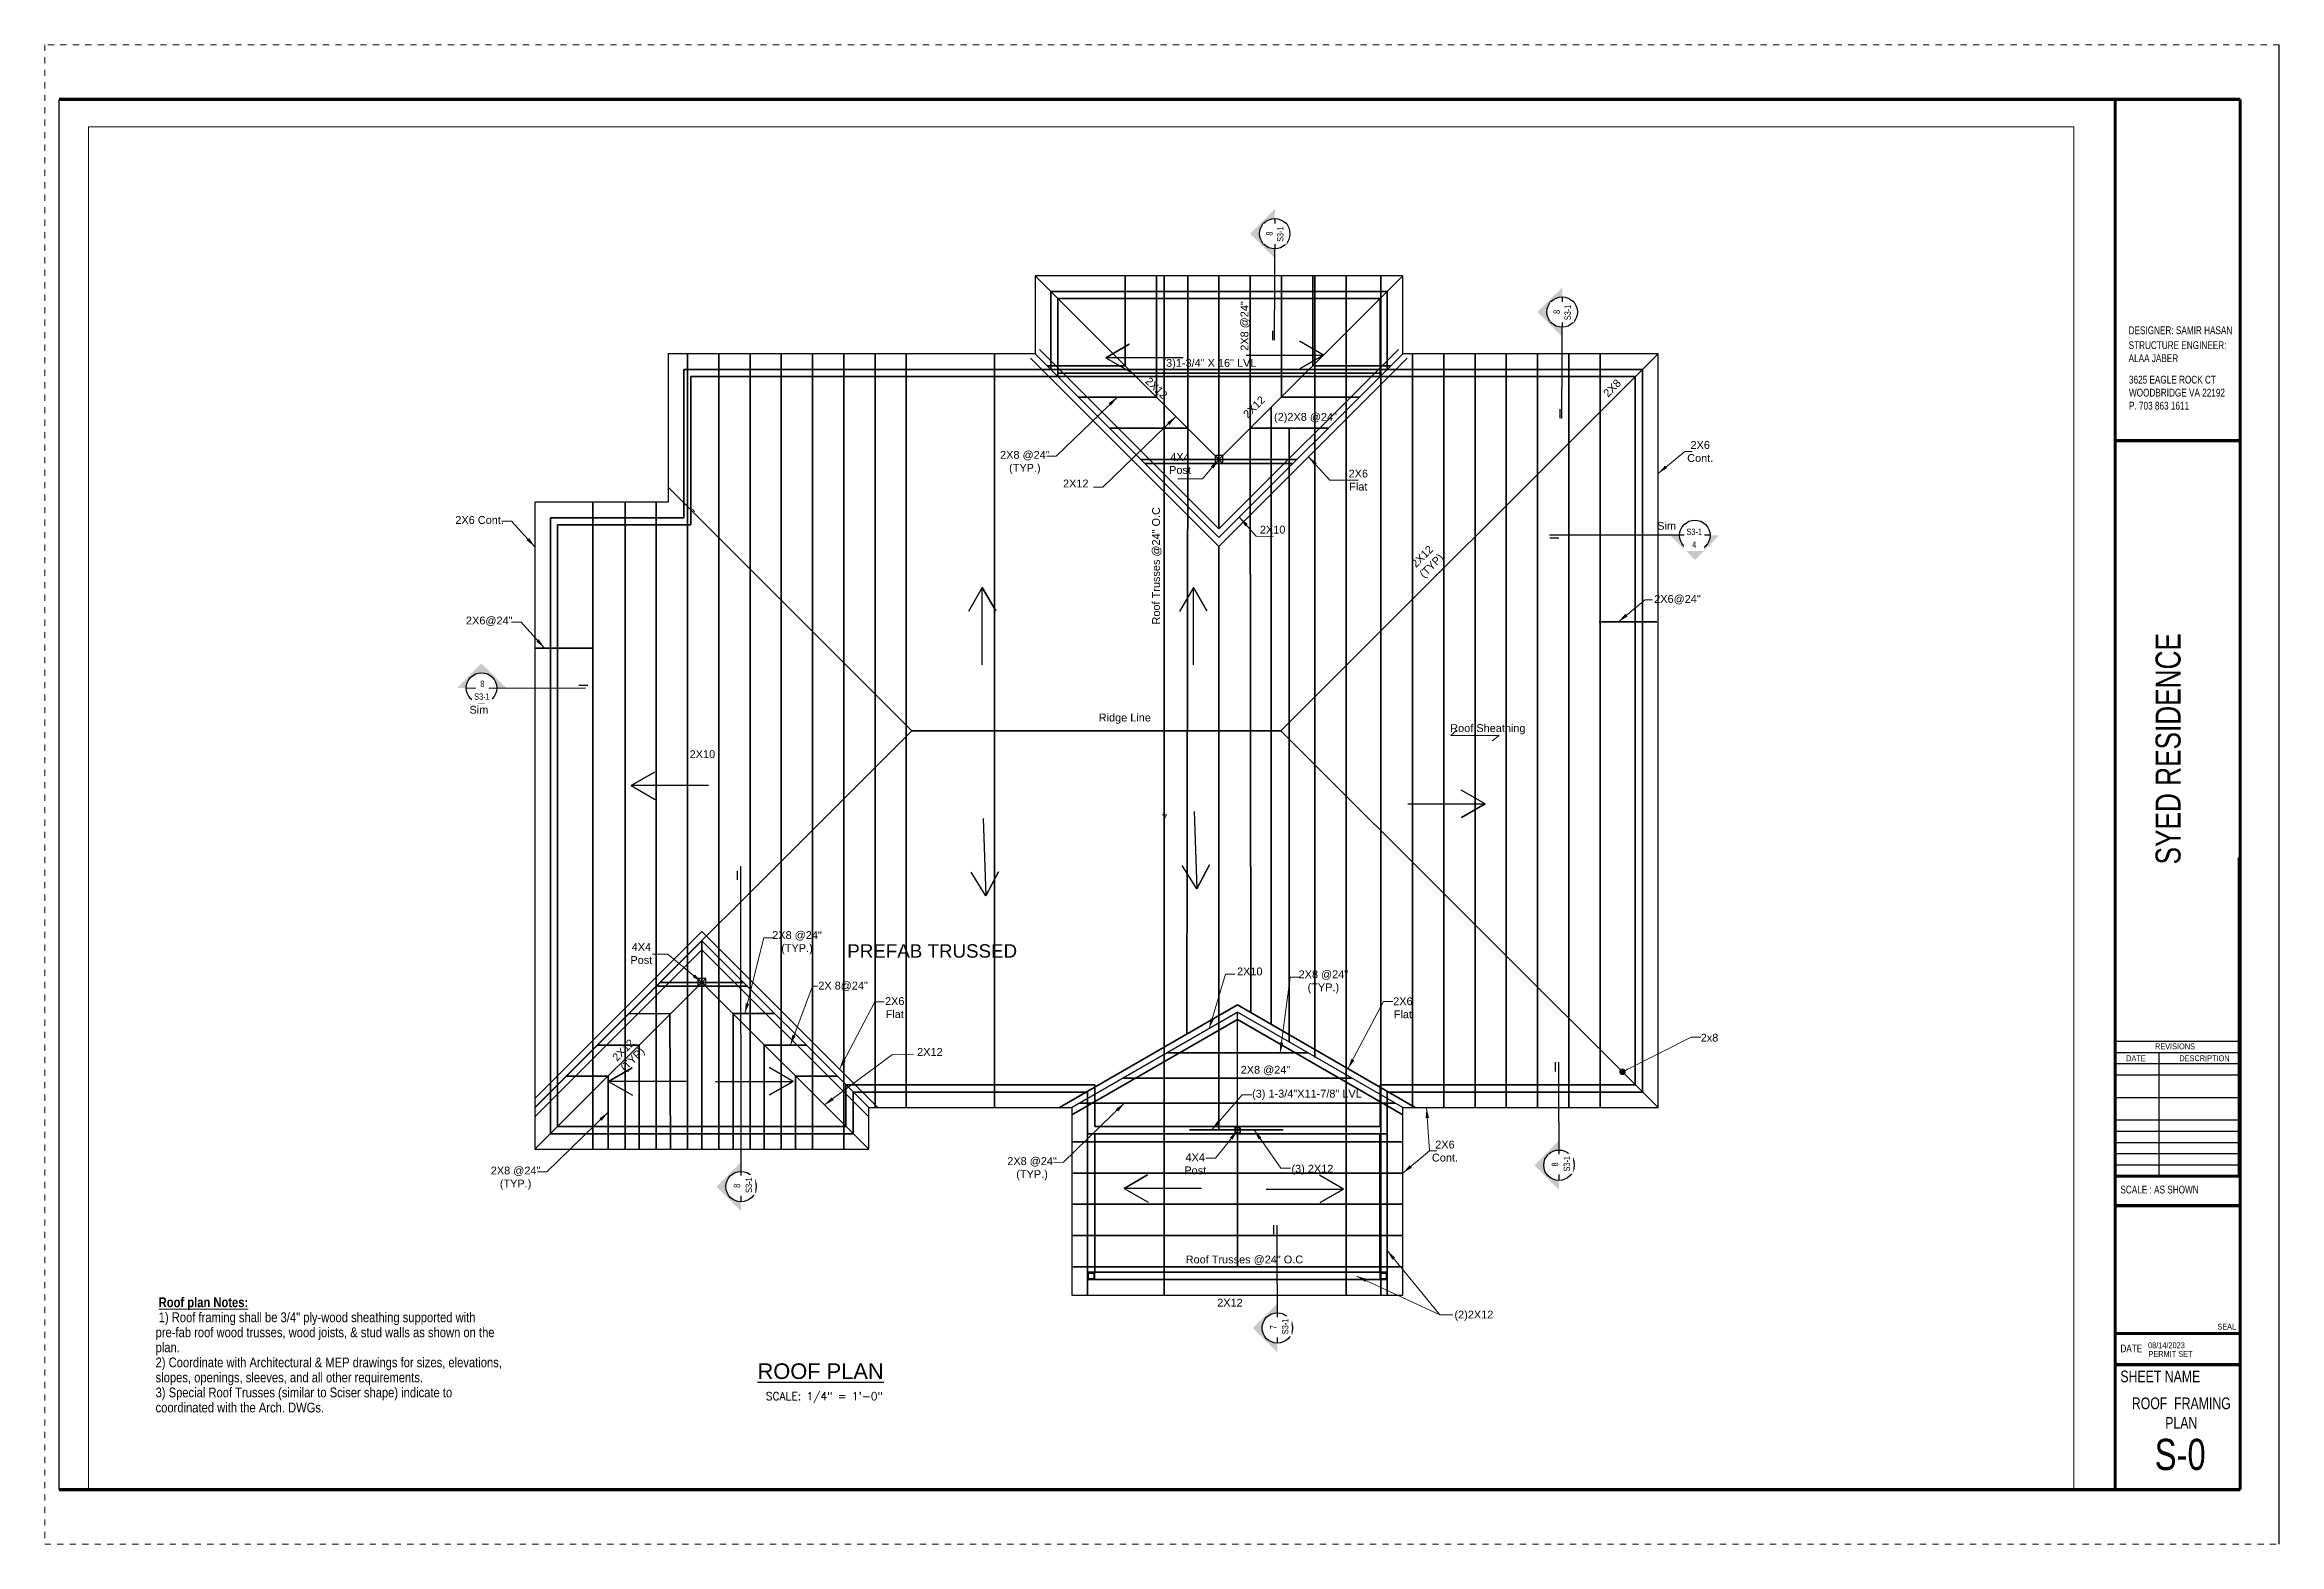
# Paper-space layout 'S0' of a CAD drawing. Extents: x 0.6 to 36.3, y 0.4 to 24.4.
# The model-space entities are those that its viewports show. They can reach past a viewport. Long polylines and large blocks are cut down to what shows.
import ezdxf

# ---------------------------------------------------------------- set-up
doc = ezdxf.new("R2010")
doc.units = 0
doc.header["$LTSCALE"] = 8
doc.header["$MEASUREMENT"] = 0
for name, pattern in [('$3$HIDDEN', [0.375, 0.25, -0.125]), ('10183Civbase$0$DASHED', [0.75, 0.5, -0.25]), ('11136-Civbase$0${ Gas Line }', [3.355, 1, -0.08, 0.08, -0.625, 0.08, -0.625, 0.08, -0.625, -0.08, 0.08]), ('ACAD_ISO02W100', [15, 12, -3]), ('Hidden (½x)', [0.1875, 0.125, -0.0625]), ('HIDDEN2', [0.1875, 0.125, -0.0625])]:
    doc.linetypes.add(name, pattern=pattern)
doc.layers.get('0').update_dxf_attribs({"lineweight": 9})
for name, color, linetype in [('$1$DETAIL', 1, 'Continuous'), ('1-N-FRAMING-TXT', 4, 'Continuous'), ('A-LINE', 6, 'Continuous'), ('A-WALLS.', 7, 'Continuous'), ('ANNSXTEXT', 2, 'Continuous'), ('Border', 53, 'Continuous'), ('PDF3_Text', 7, 'Continuous'), ('S-MARK', 3, 'Continuous'), ('WALLELEV1-2', 7, 'Continuous')]:
    doc.layers.add(name, color=color, linetype=linetype)
for name, color, linetype, lineweight in [('A-WALL', 7, 'Continuous', 40), ('A-Wall-New', 1, 'Continuous', 50), ('AA-text', 1, 'Continuous', 25), ('Details', 2, 'Continuous', 15), ('DIM', 8, 'Continuous', 5), ('G-ANNO-TEXT', 251, 'Continuous', 9), ('hatch', 8, 'Continuous', 13), ('TEXT', 6, 'Continuous', 25)]:
    doc.layers.add(name, color=color, linetype=linetype, lineweight=lineweight)
doc.layers.add('No Plot', color=33, linetype='HIDDEN2', lineweight=18, plot=False)
doc.styles.add('DIM60', font='romans.shx', dxfattribs={"height": 6})
doc.styles.add('PDF Arial', font='arial.ttf')
doc.styles.get("Standard").update_dxf_attribs({"font": 'stylu.ttf'})
doc.styles.add('Technic', font='technic_.ttf', dxfattribs={"height": 9.27907})
doc.styles.add('Technic_2', font='technic_.ttf', dxfattribs={"height": 6.959302})
doc.styles.add('Text - MM', font='arial.ttf', dxfattribs={"width": 0.75, "height": 0.09375})
doc.styles.add('TITLE', font='arial.ttf', dxfattribs={"height": 12})
doc.styles.add('TX_1-4in', font='arial.ttf', dxfattribs={"height": 4})
doc.dimstyles.new('Forum 24', dxfattribs={"dimscale": 24, "dimtxt": 0.1875, "dimasz": 0.09375, "dimexe": 0.0625, "dimexo": 0.0625, "dimgap": 0.125, "dimtad": 1, "dimdec": 4, "dimrnd": 1, "dimzin": 7, "dimdsep": 46, "dimlunit": 4, "dimtxsty": 'Standard', "dimblk": 'OBLIQUE', "dimblk1": 'DIMTICK', "dimblk2": 'OBLIQUE', "dimcen": -0.0625, "dimdle": 0.125, "dimclrd": 256, "dimclre": 256, "dimclrt": 256, "dimadec": 0, "dimazin": 0, "dimtfac": 1, "dimtdec": 4, "dimtmove": 1, "dimatfit": 3, "dimfxl": 0.0625, "dimtvp": 1.2, "dimfrac": 2, "dimtolj": 1, "dimtzin": 7, "dimlwd": 13, "dimarcsym": 0})

# ---------------------------------------------------------------- blocks, each defined once
blk = doc.blocks.new('_Oblique')
at = {"color": 0, "linetype": 'ByBlock', "lineweight": -2}
blk.add_line((-0.5, -0.5), (0.5, 0.5), dxfattribs=at)
blk = doc.blocks.new('DIMTICK')
for p, q in [((-1, 0), (1, 0)), ((0, 1), (0, -1))]:
    blk.add_line(p, q)
at = {"const_width": 0.141}
blk.add_lwpolyline([(0.71, 0.71), (-0.71, -0.71)], dxfattribs=at)

msp = doc.modelspace()

# ---------------------------------------------------------------- hatches: boundary and pattern name
at = {"layer": 'S-MARK'}
for points in [[(10522.55067, -7294.82738), (10541.33445, -7313.76732), (10541.36422, -7306.57682, -1), (10541.46085, -7283.2341), (10541.49061, -7276.0436)], [(10743.2502, -7354.98828), (10762.03398, -7373.92823), (10762.06375, -7366.73773, -1), (10762.16037, -7343.395), (10762.19014, -7336.2045)], [(10864.09445, -7545.45514), (10845.15451, -7526.67136), (10852.34501, -7526.6416, 1), (10875.68773, -7526.54497), (10882.87824, -7526.5152)], [(9932.1138, -7624.98784), (9951.14765, -7643.67646), (9943.95739, -7643.74226, 1), (9920.61545, -7643.95588), (9913.42518, -7644.02168)], [(10740.83329, -8010.54392), (10759.61707, -7991.60398), (10759.64683, -7998.79448, 1), (10759.74346, -8022.1372), (10759.77323, -8029.3277)], [(10112.68583, -8026.98787), (10131.46961, -8008.04792), (10131.49938, -8015.23843, 1), (10131.59601, -8038.58115), (10131.62577, -8045.77165)], [(10524.54993, -8135.58866), (10543.33372, -8116.64871), (10543.36348, -8123.83922, 1), (10543.46011, -8147.18194), (10543.48988, -8154.37244)]]:
    msp.add_hatch(color=256, dxfattribs=at).paths.add_polyline_path(points)

# ---------------------------------------------------------------- linework, layer by layer
at = {"layer": '$1$DETAIL'}
for points in [[(10403.20948, -8092.72045), (10397.66875, -8092.72045), (10397.66875, -8098.26118), (10403.20948, -8098.26118)], [(10398.3686, -8093.45567), (10402.61055, -8093.45567), (10402.61055, -8097.699), (10398.3686, -8097.699)], [(10627.74809, -8092.72045), (10622.20736, -8092.72045), (10622.20736, -8098.26118), (10627.74809, -8098.26118)], [(10622.80637, -8093.45567), (10627.04833, -8093.45567), (10627.04833, -8097.699), (10622.80637, -8097.699)]]:
    msp.add_lwpolyline(points, close=True, dxfattribs=at)
at = {"layer": '1-N-FRAMING-TXT', "color": 7}
for points in [[(10519.45714, -7388.11273), (10578.87482, -7388.11273), (10560.88582, -7398.49869), (10578.87482, -7388.11273), (10560.47519, -7377.4897)], [(10471.05347, -7390.19811), (10411.63579, -7390.19811), (10429.62479, -7379.81215), (10411.63579, -7390.19811), (10430.03542, -7400.82114)], [(10316.8021, -7626.0706), (10316.8021, -7566.65292), (10327.18805, -7584.64193), (10316.8021, -7566.65292), (10306.17906, -7585.05255)], [(10478.92174, -7626.0706), (10478.92174, -7566.65292), (10489.3077, -7584.64193), (10478.92174, -7566.65292), (10468.29871, -7585.05255)], [(10106.66882, -7718.90387), (10047.25114, -7718.90387), (10065.24015, -7708.51791), (10047.25114, -7718.90387), (10065.65077, -7729.5269)], [(10479.52411, -7738.7774), (10481.47181, -7798.16315), (10491.26251, -7779.84336), (10481.47181, -7798.16315), (10470.25135, -7780.12162)], [(10643.49568, -7732.92227), (10702.91336, -7732.92227), (10684.92436, -7743.30823), (10702.91336, -7732.92227), (10684.51373, -7722.29924)], [(10317.49159, -7744.09165), (10319.43929, -7803.4774), (10329.22999, -7785.15761), (10319.43929, -7803.4774), (10308.21883, -7785.43588)], [(10089.32775, -7946.09799), (10029.91006, -7946.09799), (10047.89907, -7935.71203), (10029.91006, -7946.09799), (10048.3097, -7956.72102)], [(10112.07965, -7946.13164), (10171.49733, -7946.13164), (10153.50833, -7956.51759), (10171.49733, -7946.13164), (10153.0977, -7935.5086)], [(10485.19574, -8028.30689), (10425.77806, -8028.30689), (10443.76707, -8017.92093), (10425.77806, -8028.30689), (10444.17769, -8038.92992)], [(10534.78082, -8028.82283), (10594.1985, -8028.82283), (10576.20949, -8039.20879), (10594.1985, -8028.82283), (10575.79886, -8018.1998)]]:
    msp.add_lwpolyline(points, dxfattribs=at)
at = {"layer": 'A-LINE', "color": 6, "linetype": 'Continuous', "lineweight": 30}
for p, q in [((10546.20909, -7676.72152), (10262.75187, -7676.72152)), ((10101.45266, -7838.04509), (9973.22975, -7966.268)), ((10385.6683, -7966.26118), (10512.70842, -7892.91453)), ((10639.74855, -7966.26118), (10512.70842, -7892.91453))]:
    msp.add_line(p, q, dxfattribs=at)
for points in [[(10835.74875, -7563.65809), (10835.74875, -7387.18185), (10639.74875, -7387.18185), (10639.74875, -7327.18185), (10357.3497, -7327.18185), (10357.3497, -7387.18185), (10357.3497, -7387.18185)], [(10357.3497, -7327.18185), (10498.54923, -7468.38138)], [(10639.74875, -7327.18185), (10498.54923, -7468.38138)], [(10357.3497, -7387.18185), (10075.58957, -7387.18185), (10075.58957, -7501.09174), (9973.23401, -7501.11354), (9973.23401, -7761.22284)], [(10639.74855, -7966.26118), (10639.74855, -7966.26118), (10835.74875, -7966.26118), (10835.74875, -7563.65809)], [(9973.23401, -7761.22284), (9973.23657, -7998.2597), (10229.66875, -7998.26126), (10229.66875, -7966.26118), (10385.66875, -7966.26118), (10385.66875, -7998.26118)], [(10229.66875, -7966.26118), (10101.45266, -7838.04509)], [(10512.70842, -7892.91453), (10385.66875, -7966.26118)], [(10512.70842, -7983.40549), (10512.70842, -7892.91453)], [(10639.74855, -7966.26118), (10512.70842, -7892.91453)], [(10385.66875, -7986.26118), (10385.66875, -8110.26118), (10639.74809, -8110.26118), (10639.74855, -7966.26118)]]:
    msp.add_lwpolyline(points, dxfattribs=at)
at = {"layer": 'A-LINE', "color": 6, "linetype": 'Continuous', "lineweight": 50}
for points in [[(10101.45266, -7870.04361), (9973.23657, -7998.2597)], [(10229.66875, -7998.26126), (10101.45266, -7870.04516)]]:
    msp.add_lwpolyline(points, dxfattribs=at)
at = {"layer": 'A-Wall-New', "linetype": '$3$HIDDEN', "lineweight": 70}
for p, q in [((10369.3497, -7399.18185), (10627.74875, -7399.18185)), ((10622.24875, -7401.94978), (10374.8497, -7401.94978)), ((10622.24875, -7404.68185), (10374.8497, -7404.68185)), ((10397.66875, -8098.26118), (10397.66875, -8110.26118)), ((10627.74809, -8098.26118), (10627.74809, -8110.26118))]:
    msp.add_line(p, q, dxfattribs=at)
for points in [[(10823.74875, -7563.65809), (10823.74875, -7399.18185), (10627.74875, -7399.18185), (10627.74875, -7339.18185), (10369.3497, -7339.18185), (10369.3497, -7399.18185), (10147.9574, -7399.18185)], [(10818.24875, -7563.73031), (10818.24875, -7404.68185), (10622.24875, -7404.68185), (10622.24875, -7344.68185), (10374.8497, -7344.68185), (10374.8497, -7404.68185), (10176.10073, -7404.68185)], [(10147.9574, -7399.18185), (10087.58957, -7399.18185), (10087.58957, -7513.08918), (9985.23401, -7513.11099), (9985.23401, -7761.22284)], [(10176.10073, -7404.68185), (10093.08957, -7404.68185), (10093.08957, -7518.58792), (9990.73401, -7518.60972), (9990.73401, -7765.45595)], [(9985.13323, -7513.11101), (9985.23401, -7986.25978), (10217.66875, -7986.26118), (10217.66875, -7954.26118), (10397.66875, -7954.26118), (10397.66875, -7986.26118), (10627.74809, -7986.26118), (10627.74882, -7954.26118), (10823.74875, -7954.26118), (10823.74875, -7563.65809)], [(9990.73401, -7765.45595), (9990.73401, -7980.75978), (10212.16875, -7980.76118), (10212.16875, -7948.76118), (10403.16875, -7948.76118), (10403.16875, -7980.76118), (10622.24821, -7980.76118), (10622.24895, -7948.76118), (10818.24875, -7948.76118), (10818.24875, -7563.73031)], [(10397.66875, -7986.26118), (10397.66875, -8098.26118), (10627.74809, -8098.26118), (10627.74809, -7986.26118)], [(10403.20948, -7986.26118), (10403.20948, -8092.72045), (10622.20736, -8092.72045), (10622.20736, -7986.26118)]]:
    msp.add_lwpolyline(points, dxfattribs=at)
at = {"layer": 'A-Wall-New'}
msp.add_lwpolyline([(9985.23401, -7761.22284), (9985.23401, -7761.48108)], dxfattribs=at)
at = {"layer": 'ANNSXTEXT', "lineweight": 40}
for p, q in [((10426.54923, -7396.38138), (10366.54923, -7396.38138)), ((10570.54923, -7396.38138), (10630.54923, -7396.38138)), ((10450.54923, -7420.38138), (10390.54923, -7420.38138)), ((10546.54923, -7420.38138), (10606.54923, -7420.38138)), ((10474.54923, -7444.38138), (10414.54923, -7444.38138)), ((10522.54923, -7444.38138), (10582.54923, -7444.38138)), ((10438.54923, -7468.38138), (10558.54923, -7468.38138)), ((10441.62679, -7471.45894), (10555.47167, -7471.45894)), ((10790.49517, -7593.05119), (10834.8292, -7593.05119)), ((9973.23401, -7613.24098), (10017.56804, -7613.24098)), ((10458.60346, -7924.15216), (10566.81358, -7924.15216)), ((10425.02278, -7943.54004), (10600.39438, -7943.54004)), ((10391.4421, -7962.92793), (10633.97518, -7962.92793)), ((10475.92221, -7983.40549), (10547.92221, -7983.40549))]:
    msp.add_line(p, q, dxfattribs=at)
for points in [[(10426.54923, -7327.18185), (10426.54923, -7396.38138)], [(10450.54923, -7327.18185), (10450.54923, -7420.38138)], [(10474.54923, -7327.18185), (10474.54923, -7444.38138)], [(10498.54923, -7327.18185), (10498.54923, -7521.61324)], [(10522.54923, -7327.18185), (10522.54923, -7444.38138)], [(10546.54923, -7327.18185), (10546.54923, -7420.38138)], [(10570.54923, -7327.18185), (10570.54923, -7396.38138)]]:
    msp.add_lwpolyline(points, dxfattribs=at)
msp.add_lwpolyline([(10514.94024, -7981.74844), (10510.94024, -7981.74844), (10510.94024, -7985.74844), (10514.94024, -7985.74844)], close=True, dxfattribs=at)
at = {"layer": 'Details', "linetype": 'Hidden (½x)', "ltscale": 2}
msp.add_lwpolyline([(10627.74809, -8098.26118), (10397.66875, -8098.26118), (10627.74809, -8098.26118)], dxfattribs=at)
at = {"layer": 'DIM', "color": 4, "linetype": '11136-Civbase$0${ Gas Line }', "lineweight": 40, "ltscale": 3}
for p, q in [((10538.59607, -7428.33453), (10538.60832, -7902.34169)), ((10474.54923, -7444.38138), (10473.86512, -7909.81464)), ((10522.54923, -7444.38138), (10523.06779, -7893.36936)), ((10552.54923, -7444.38138), (10552.59862, -7915.94515)), ((10017.85258, -7998.25997), (10017.73401, -7501.10406)), ((10498.54923, -7535.14951), (10498.54923, -7983.40549)), ((10385.66875, -7992.48455), (10639.74816, -7992.48455)), ((10385.66875, -8016.48455), (10639.74816, -8016.48455)), ((10385.66875, -8040.48455), (10639.74816, -8040.48455)), ((10385.66875, -8064.48455), (10639.74816, -8064.48455)), ((10385.66875, -8088.48455), (10639.74816, -8088.48455))]:
    msp.add_line(p, q, dxfattribs=at)
at = {"layer": 'DIM'}
for p, q in [((10495.55044, -7465.38258), (10501.55044, -7471.38258)), ((10501.55044, -7465.38258), (10495.55044, -7471.38258)), ((10098.45231, -7867.04637), (10104.45231, -7873.04637)), ((10104.45231, -7867.04637), (10098.45231, -7873.04637))]:
    msp.add_line(p, q, dxfattribs=at)
at = {"layer": 'DIM', "color": 2, "linetype": 'ACAD_ISO02W100', "lineweight": 53, "ltscale": 0.3}
for p, q in [((10075.58957, -7489.55922), (10262.75187, -7676.72152)), ((10512.70842, -7983.40549), (10512.70842, -8088.48455))]:
    msp.add_line(p, q, dxfattribs=at)
at = {"layer": 'DIM', "color": 1}
for p, q in [((10676.68447, -7680.45859), (10681.22382, -7676.36856)), ((10676.68447, -7680.45859), (10713.71551, -7680.45859)), ((10713.71551, -7680.45859), (10708.27378, -7684.44608))]:
    msp.add_line(p, q, dxfattribs=at)
at = {"layer": 'DIM', "color": 2, "lineweight": 53}
for p, q in [((10066.45203, -7873.04572), (10136.45329, -7873.04572)), ((10069.45259, -7870.04516), (10133.45273, -7870.04516)), ((10077.45266, -7894.04361), (10045.31579, -7894.18196)), ((10125.45266, -7894.04516), (10157.45273, -7894.04516)), ((10053.45266, -7918.15279), (10021.34496, -7918.15279)), ((10149.45266, -7918.15279), (10181.35154, -7918.15279)), ((10029.45266, -7942.04361), (9997.45414, -7942.04361)), ((10173.45266, -7942.04516), (10205.45273, -7942.04516))]:
    msp.add_line(p, q, dxfattribs=at)
at = {"layer": 'DIM', "color": 4, "linetype": '11136-Civbase$0${ Gas Line }', "lineweight": 40, "ltscale": 3}
for points in [[(10456.38575, -8110.26118), (10456.38575, -7327.18185)], [(10572.15056, -7927.67061), (10572.15056, -7327.18185)], [(10596.15056, -8110.26118), (10596.15056, -7327.18185)], [(10622.80637, -8110.26118), (10622.80637, -7327.18185)], [(10090.49264, -7998.26041), (10090.49264, -7387.18185)], [(10114.49264, -7998.26056), (10114.49264, -7387.18185)], [(10138.49264, -7998.2607), (10138.49264, -7387.18185)], [(10162.49264, -7998.26085), (10162.49264, -7387.18185)], [(10186.49264, -7998.261), (10186.49264, -7387.18185)], [(10210.49264, -7998.26114), (10210.49264, -7387.18185)], [(10234.49264, -7966.26118), (10234.49264, -7387.18185)], [(10258.49264, -7966.26118), (10258.49264, -7387.18185)], [(10326.25745, -7966.26118), (10326.25745, -7387.18185)], [(10647.24875, -7966.26118), (10647.24875, -7387.18184)], [(10671.24875, -7966.26118), (10671.24875, -7387.18184)], [(10695.24875, -7966.26118), (10695.24875, -7387.18184)], [(10719.24875, -7966.26118), (10719.24875, -7387.18184)], [(10743.24875, -7966.26118), (10743.24875, -7387.18184)], [(10767.24875, -7966.26118), (10767.24875, -7387.18184)], [(10791.24875, -7966.26118), (10791.24875, -7387.18184)], [(10042.49264, -7998.26012), (10042.49264, -7501.10406)], [(10066.49264, -7998.26027), (10066.49264, -7501.10406)]]:
    msp.add_lwpolyline(points, dxfattribs=at)
at = {"layer": 'DIM', "color": 2, "linetype": '10183Civbase$0$DASHED', "lineweight": 40, "ltscale": 4}
for points in [[(10353.96563, -7390.56592), (10498.54923, -7535.14951), (10643.13282, -7390.56592)], [(10360.73377, -7383.79778), (10498.54923, -7521.61324), (10636.36469, -7383.79778)], [(10236.73982, -7966.26118), (10101.45266, -7830.97402), (9973.23614, -7959.19054)], [(10229.66875, -7973.33225), (10101.45266, -7845.11616), (9973.2363, -7973.33252)], [(10649.32014, -7966.26118), (10512.70842, -7887.38837), (10376.09719, -7966.26118)], [(10639.74853, -7971.78733), (10512.70842, -7898.4407), (10385.66875, -7971.78735)]]:
    msp.add_lwpolyline(points, dxfattribs=at)
at = {"layer": 'DIM', "color": 2, "linetype": 'ACAD_ISO02W100', "lineweight": 53, "ltscale": 0.3}
for points in [[(10357.3497, -7387.18185), (10498.54923, -7528.38138)], [(10639.74875, -7387.18185), (10498.54923, -7528.38138)], [(10835.74875, -7387.18185), (10546.20909, -7676.72152)], [(10262.77623, -7676.72152), (9973.23622, -7966.26153)], [(10835.74875, -7966.26118), (10546.20909, -7676.72152)]]:
    msp.add_lwpolyline(points, dxfattribs=at)
at = {"layer": 'DIM', "color": 4, "lineweight": 30}
for points in [[(10501.55044, -7465.38258), (10495.55044, -7465.38258), (10495.55044, -7471.38258), (10501.55044, -7471.38258)], [(10104.45231, -7867.04637), (10098.45231, -7867.04637), (10098.45231, -7873.04637), (10104.45231, -7873.04637)]]:
    msp.add_lwpolyline(points, close=True, dxfattribs=at)
at = {"layer": 'DIM', "color": 2, "lineweight": 53}
for points in [[(10262.77623, -7676.72152), (10546.20909, -7676.72152)], [(10101.45266, -7998.26048), (10101.45266, -7838.04509)], [(10077.45266, -7998.26048), (10077.004, -7894.04554)], [(10125.45266, -7998.26048), (10125.45266, -7894.04516)], [(10053.45266, -7998.26048), (10053.45266, -7918.15279)], [(10149.45266, -7998.26048), (10149.45266, -7918.15279)], [(10029.45266, -7998.26048), (10029.45266, -7942.04361)], [(10173.45266, -7998.26048), (10173.45266, -7942.04516)]]:
    msp.add_lwpolyline(points, dxfattribs=at)
at = {"layer": 'hatch'}
msp.add_lwpolyline([(10094.33153, -7506.60039, 0.2273357491), (10094.43753, -7506.81905, 0.2263250982), (10094.6742, -7506.87305)], format="xyb", dxfattribs=at)
msp.add_arc((10096.61629, -7506.35896), 2.04089, 182.99867838, 253.03733815, dxfattribs=at)
at = {"layer": 'S-MARK', "color": 160}
for p, q in [((10541.50142, -7283.16899), (10541.00293, -7376.63151)), ((10762.20095, -7343.32989), (10761.70245, -7436.79242)), ((10539.63265, -7369.51184), (10539.60346, -7376.56333)), ((10760.33217, -7429.67275), (10760.30298, -7436.72424)), ((10875.75284, -7526.50439), (10752.48374, -7526.50533)), ((10759.6834, -7528.83531), (10752.63191, -7528.8645)), ((9920.55054, -7643.99678), (10012.14911, -7643.85564)), ((10006.88294, -7641.69529), (10013.9342, -7641.63076)), ((10128.85564, -7791.28252), (10128.82645, -7784.23103)), ((10131.63658, -8038.64626), (10131.46411, -7780.73956)), ((10757.0031, -7938.44883), (10756.97391, -7931.39734)), ((10759.78404, -8022.20231), (10759.61157, -7931.39233)), ((10540.71974, -8063.49356), (10540.69055, -8056.44207)), ((10543.50069, -8147.24705), (10543.32822, -8056.43706))]:
    msp.add_line(p, q, dxfattribs=at)
at = {"layer": 'S-MARK', "color": 202}
for centre in [(10541.41253, -7294.90546), (10762.11206, -7355.06636), (10864.01637, -7526.59328), (9932.28642, -7643.84907), (10759.69515, -8010.46584), (10131.54769, -8026.90979), (10543.4118, -8135.51058)]:
    msp.add_circle(centre, 11.67146, dxfattribs=at)

# ---------------------------------------------------------------- texts
at = {"layer": 'A-WALL', "insert": (10458.9476, -7740.96273), "char_height": 6, "attachment_point": 3}
msp.add_mtext('7 ', dxfattribs=at)
at = {"layer": 'A-WALLS.', "color": 7, "linetype": 'Continuous', "lineweight": 25, "style": 'DIM60'}
msp.add_text('SCALE: 1/4" = 1\'-0" ', height=6, dxfattribs=at).set_placement((10150.64816, -8190.88893))
at = {"layer": 'PDF3_Text', "lineweight": 0, "insert": (10213.15458, -7851.1858), "char_height": 10.3078125, "attachment_point": 7, "style": 'PDF Arial'}
msp.add_mtext('PREFAB TRUSSED', dxfattribs=at)
at = {"layer": 'TEXT', "char_height": 4, "width": 108.6923986, "attachment_point": 5, "style": 'TX_1-4in'}
for s, insert, rotation in [('\\A1;{\\H1.5x;2X8 @24"}', (10518.7628, -7365.79586), 90), ('\\A1;{\\H1.5x;2X12}', (10450.54923, -7413.42909), 316.2028617), ('\\A1;{\\H1.5x;2X8}', (10800.4969, -7413.50214), 44.99155957), ('\\A1;{\\H1.5x;2X12}', (10525.56151, -7427.97865), 44.99155957), ('\\A1;{\\H1.5x;Roof Trusses @24" O.C}', (10450.85055, -7549.98982), 90), ('\\A1;{\\H1.5x;2X12\\P(TYP)}', (10658.78617, -7546.98627), 44.99155957), ('\\A1;{\\H1.5x;2X12\\P(TYP)}', (10045.28485, -7926.21142), 44.99155957)]:
    msp.add_mtext(s, dxfattribs=dict(at, insert=insert, rotation=rotation))
for s, insert in [('\\A1;{\\H1.5x;(3)1-3/4" X 16" LVL}', (10491.27336, -7395.047)), ('\\A1;{\\H1.5x;(2)2X8 @24"}', (10565.03307, -7436.52798)), ('\\A1;{\\H1.5x;2X8 @24"\\P(TYP.)}', (10349.52719, -7470.67618)), ('\\A1;{\\H1.5x;4X4\\PPost}', (10468.68313, -7471.45894)), ('\\A1;{\\H1.5x;2X6 \\PCont.}', (10868.1249, -7462.27838)), ('\\A1;{\\H1.5x;2X6\\PFlat}', (10605.57382, -7484.19879)), ('\\A1;{\\H1.5x;2X12}', (10388.63054, -7486.78932)), ('\\A1;{\\H1.5x;2X6 Cont.}', (9930.81558, -7514.86425)), ('\\A1;{\\H1.5x;2X10}', (10539.8077, -7522.28569)), ('\\A1;{\\H1.5x;2X6@24"}', (10850.66321, -7576.0791)), ('\\A1;{\\H1.5x;2X6@24"}', (9938.23063, -7592.63642)), ('\\A1;{\\H1.5x;Ridge Line}', (10426.26714, -7667.48979)), ('\\A1;{\\H1.5x;Roof Sheathing}', (10705.06566, -7675.58006)), ('\\A1;{\\H1.5x;2X10}', (10101.88624, -7694.74066)), ('\\A1;{\\H1.5x;4X4\\PPost}', (10055.04551, -7847.88852)), ('\\A1;{\\H1.5x;2X8 @24"\\P(TYP.)}', (10174.54466, -7839.59312)), ('\\A1;{\\H1.5x;2X10}', (10522.22549, -7861.65675, -2.37843)), ('\\A1;{\\H1.5x;2X 8@24"}', (10209.93818, -7873.09592, -2.37843)), ('\\A1;{\\H1.5x;2X8 @24"\\P(TYP.)}', (10578.75466, -7869.70012)), ('\\A1;{\\H1.5x;2X6\\PFlat}', (10249.59342, -7889.44424)), ('\\A1;{\\H1.5x;2X6\\PFlat}', (10639.83047, -7889.57308)), ('\\A1;{\\H1.5x;2x8}', (10875.2613, -7912.54623)), ('\\A1;{\\H1.5x;2X12}', (10276.57524, -7923.46522)), ('\\A1;{\\H1.5x;2X8 @24"}', (10534.26778, -7937.74686)), ('\\A1;\\pxi-3,l4,t4;{\\H1.5x;(3)^I1-3/4"X11-7/8" LVL}', (10564.12458, -7956.40963)), ('\\A1;{\\H1.5x;2X6 \\PCont.}', (10672.12431, -7999.67692)), ('\\A1;{\\H1.5x;2X8 @24"\\P(TYP.)}', (9958.43062, -8020.44685)), ('\\A1;{\\H1.5x;2X8 @24"\\P(TYP.)}', (10355.0617, -8013.22273)), ('\\A1;{\\H1.5x;4X4\\PPost}', (10480.3619, -8009.48962)), ('\\A1;\\pxi-3,l4,t4;{\\H1.5x;(3)^I2X12}', (10568.32131, -8014.04658)), ('\\A1;{\\H1.5x;Roof Trusses @24" O.C}', (10518.12686, -8083.47738)), ('\\A1;{\\H1.5x;2X12}', (10506.97711, -8116.07483)), ('\\A1;{\\H1.5x;(2)2X12}', (10694.3202, -8126.1208))]:
    msp.add_mtext(s, dxfattribs=dict(at, insert=insert))
at = {"layer": 'WALLELEV1-2', "color": 4, "insert": (10192.6701, -8162.67111), "char_height": 12, "width": 235.4081515, "attachment_point": 2, "style": 'TITLE'}
msp.add_mtext('\\A1;{\\LROOF PLAN}', dxfattribs=at)

# ---------------------------------------------------------------- leaders
at = {"layer": 'TEXT'}
for points, override in [([(10420.54923, -7420.38138), (10373.55936, -7465.69274), (10366.265, -7465.71297)], {"dimasz": 0.333333, "dimtad": 0}), ([(10465.46749, -7435.29964), (10409.39588, -7489.69274), (10402.10152, -7489.71297)], {"dimasz": 0.333333, "dimtad": 0}), ([(10835.74875, -7479.08601), (10856.35622, -7462.08745), (10861.96054, -7462.08429)], {"dimasz": 0.333333, "dimtad": 0}), ([(10498.55078, -7468.38293), (10486.03555, -7483.14765), (10467.11289, -7483.12655)], {"dimasz": 0.333333, "dimtad": 0}), ([(10567.44987, -7466.24888), (10583.68962, -7484.19879), (10605.57382, -7484.19879)], {"dimasz": 0.333333, "dimtad": 0}), ([(9973.23401, -7535.43172), (9955.24111, -7515.62485), (9947.94675, -7515.64509)], {"dimasz": 0.333333, "dimtad": 0}), ([(10514.42686, -7512.79558), (10527.10351, -7527.22521), (10540.09964, -7527.49779)], {"dimasz": 0.333333, "dimtad": 0}), ([(10805.27423, -7593.05119), (10825.88169, -7576.05264), (10831.48601, -7576.04947)], {"dimasz": 0.333333, "dimtad": 0}), ([(9980.64906, -7613.20388), (9962.65616, -7593.39702), (9955.3618, -7593.41725)], {"dimasz": 0.333333, "dimtad": 0}), ([(10134.47757, -7894.04516), (10149.10259, -7835.85131), (10156.39695, -7835.87155)], {"dimasz": 0.333333, "dimtad": 0}), ([(10101.45266, -7870.04672), (10075.46876, -7848.2964), (10063.48679, -7848.2964)], {"dimasz": 0.333333, "dimtad": 0}), ([(10169.44225, -7918.15279, -2.37843), (10186.49264, -7872.89747, -2.37843), (10190.16494, -7872.90332, -2.37843)], {"dimasz": 0.333333, "dimtad": 0}), ([(10490.98288, -7905.80267, -2.37843), (10503.65952, -7863.63151, -2.37843), (10510.95388, -7863.65174, -2.37843)], {"dimasz": 0.333333, "dimtad": 0}), ([(10545.6627, -7924.15216), (10553.3126, -7865.95831), (10560.60695, -7865.97854)], {"dimasz": 0.333333, "dimtad": 0}), ([(10207.15365, -7936.67502), (10234.29883, -7884.87938), (10241.59318, -7884.89962)], {"dimasz": 0.333333, "dimtad": 0}), ([(10597.6589, -7936.39706), (10624.80407, -7884.60143), (10632.09843, -7884.62166)], {"dimasz": 0.333333, "dimtad": 0}), ([(10195.58711, -7964.17961), (10247.76262, -7925.50194), (10264.10786, -7925.55246)], {"dimasz": 0.333333, "dimtad": 0}), ([(10808.47345, -7938.76136), (10861.2072, -7912.09818), (10868.50155, -7912.11841)], {"dimasz": 0.208333, "dimtad": 0, "dimldrblk": 'Dot'}), ([(10493.06128, -7983.40549), (10516.45825, -7956.37158), (10523.75261, -7956.39181)], {"dimasz": 0.333333, "dimtad": 0}), ([(10029.45266, -7969.83987), (9982.46279, -8015.46341), (9975.16843, -8015.48364)], {"dimasz": 0.333333, "dimtad": 0}), ([(10426.08374, -7962.61576), (10379.09387, -8008.23929), (10371.79951, -8008.25952)], {"dimasz": 0.333333, "dimtad": 0}), ([(10658.01654, -7966.26137), (10660.35562, -7999.48599), (10665.95994, -7999.48283)], {"dimasz": 0.333333, "dimtad": 0}), ([(10512.94024, -7983.74844), (10495.89547, -8005.078), (10488.60112, -8005.09823)], {"dimasz": 0.333333, "dimtad": 0}), ([(10525.54885, -7983.40549), (10546.15326, -8012.80484), (10553.44762, -8012.82507)], {"dimasz": 0.333333, "dimtad": 0}), ([(10639.74816, -8016.48455), (10660.35562, -7999.48599), (10665.95994, -7999.48283)], {"dimasz": 0.333333, "dimtad": 0}), ([(10627.74809, -8076.09764), (10668.20672, -8125.46584), (10678.1243, -8125.46373)], {"dimasz": 0.333333, "dimtad": 0}), ([(10604.1507, -8095.58142), (10668.20672, -8125.46584), (10678.1243, -8125.46373)], {"dimasz": 0.333333, "dimtad": 0})]:
    msp.add_leader(points, dimstyle='Forum 24', override=override, dxfattribs=at)

# ---------------------------------------------------------------- next in the draw order: texts
at = {"layer": 'AA-text', "char_height": 4.91048, "width": 10.4400576, "line_spacing_factor": 0.923738, "style": 'Technic', "bg_fill": 2}
for s, insert, attachment_point, rotation in [('8', (10534.81209, -7294.76535), 2, 89.76282034), ('8', (10755.51162, -7354.92626), 2, 89.76282034), ('4', (10863.42925, -7536.27517), 8, 0.23717966), ('8', (10759.08739, -8009.84707), 8, 90.23717966), ('8', (10130.93994, -8026.29102), 8, 90.23717966), ('7', (10542.80404, -8134.89181), 8, 90.23717966)]:
    msp.add_mtext(s, dxfattribs=dict(at, insert=insert, attachment_point=attachment_point, rotation=rotation))
at = {"layer": 'AA-text', "insert": (9932.90213, -7643.23822), "char_height": 4.91048, "attachment_point": 8, "rotation": 0.52434091, "line_spacing_factor": 0.923738, "style": 'Technic', "bg_fill": 2}
msp.add_mtext('8', dxfattribs=at)

# ---------------------------------------------------------------- next in the draw order: texts
at = {"layer": 'AA-text', "char_height": 4.910484, "width": 10.4400576, "line_spacing_factor": 0.923738, "style": 'Technic', "bg_fill": 2}
for insert, attachment_point, rotation in [((10543.17956, -7295.24523), 2, 89.76282034), ((10763.87908, -7355.40613), 2, 89.76282034), ((10863.52189, -7526.40824), 8, 0.23717966), ((9932.64249, -7653.01738), 8, 0.52434091), ((10768.19373, -8009.28381), 8, 90.23717966), ((10140.04627, -8025.72776), 8, 90.23717966), ((10551.91038, -8134.32855), 8, 90.23717966)]:
    msp.add_mtext('S3-1', dxfattribs=dict(at, insert=insert, attachment_point=attachment_point, rotation=rotation))

# ---------------------------------------------------------------- next in the draw order: texts
at = {"layer": 'TEXT', "char_height": 4, "width": 108.6923986, "attachment_point": 5, "style": 'TX_1-4in'}
for insert in [(10842.34921, -7519.36102), (9930.22839, -7660.61179)]:
    msp.add_mtext('\\A1;{\\H1.5x;Sim}', dxfattribs=dict(at, insert=insert))

psp = doc.layouts.new('S0')

# ---------------------------------------------------------------- linework, layer by layer
at = {"linetype": 'HIDDEN2', "ltscale": 0.05}
for p, q in [((36.349, 24.368), (0.599, 24.368)), ((0.599, 24.368), (0.599, 0.368)), ((0.599, 0.368), (36.349, 0.368))]:
    psp.add_line(p, q, dxfattribs=at)
at = {"layer": 'Border'}
for p, q in [((36.349, 0.368), (36.349, 24.368)), ((0.828, 23.493), (35.724, 23.493)), ((35.724, 23.493), (0.828, 23.493)), ((0.828, 1.243), (0.828, 23.493)), ((33.724, 23.493), (33.724, 1.243)), ((35.724, 23.493), (35.724, 1.243)), ((33.724, 18.03), (35.724, 18.03)), ((35.724, 17.243), (35.724, 9.369)), ((35.697, 6.261), (35.697, 11.362)), ((33.724, 8.421), (35.724, 8.421)), ((33.724, 8.241), (35.724, 8.241)), ((34.42, 8.241), (34.42, 6.261)), ((33.724, 8.061), (35.724, 8.061)), ((33.724, 7.881), (35.724, 7.881)), ((33.724, 7.521), (35.724, 7.521)), ((33.724, 7.161), (35.724, 7.161)), ((33.724, 6.981), (35.724, 6.981)), ((33.724, 6.801), (35.724, 6.801)), ((33.724, 6.621), (35.724, 6.621)), ((33.724, 6.441), (35.724, 6.441)), ((33.724, 6.261), (35.724, 6.261)), ((35.724, 3.743), (33.724, 3.743)), ((35.724, 3.243), (33.724, 3.243)), ((35.724, 1.243), (0.828, 1.243))]:
    psp.add_line(p, q, dxfattribs=at)
at = {"layer": 'Border', "const_width": 0.05}
for points in [[(0.828, 23.493), (35.724, 23.493)], [(33.724, 23.493), (33.724, 1.243)], [(35.724, 23.493), (35.724, 1.243)], [(33.724, 18.03), (35.724, 18.03)], [(33.724, 6.261), (35.724, 6.261)], [(33.724, 5.787), (35.724, 5.787)], [(33.724, 3.743), (35.724, 3.743)], [(33.724, 3.243), (35.724, 3.243)], [(35.724, 1.243), (0.828, 1.243)]]:
    psp.add_lwpolyline(points, dxfattribs=at)

# ---------------------------------------------------------------- texts
at = {"layer": 'Border', "style": 'Text - MM'}
for s, insert, char_height, width, attachment_point in [('DESIGNER: SAMIR HASAN', (33.938, 19.86), 0.125, 2.86487, 1), ('\\PSTRUCTURE ENGINEER:\\PALAA JABER', (33.938, 19.83), 0.125, 2.86487, 1), ('3625 EAGLE ROCK CT\\PWOODBRIDGE VA 22192\\PP. 703 863 1611', (33.944, 19.07), 0.125, 2.86487, 1), ('REVISIONS', (34.68, 8.384), 0.0938, 1.1254, 2), ('DATE', (33.899, 8.194), 0.0938, 1.1254, 1), ('DESCRIPTION', (34.75, 8.194), 0.09375, 1.1254, 1), ('SCALE : AS SHOWN', (33.807, 6.108), 0.125, 1.76597, 1), ('08/14/2023', (34.249, 3.601), 0.0938, 1.1254, 1), ('SEAL', (35.659, 3.899), 0.0938, 0.44116, 3), ('DATE', (33.807, 3.565), 0.125, 1.76597, 1), ('PERMIT SET', (34.255, 3.461), 0.0938, 1.1254, 1), ('SHEET NAME', (33.807, 3.149), 0.1875, 1.76597, 1), ('\\pxqc;ROOF  FRAMING PLAN', (33.898, 2.718), 0.1875, 1.76597, 1), ('S-0', (35.171, 1.55), 0.5, 1.75547, 9)]:
    psp.add_mtext(s, dxfattribs=dict(at, insert=insert, char_height=char_height, width=width, attachment_point=attachment_point))
at = {"layer": 'Border', "insert": (34.369, 11.249), "char_height": 0.4, "width": 8.94873, "attachment_point": 1, "rotation": 90, "style": 'Text - MM'}
psp.add_mtext('SYED RESIDENCE', dxfattribs=at)
at = {"layer": 'G-ANNO-TEXT', "color": 7, "insert": (2.373, 4.32), "char_height": 0.15625, "width": 5.6025, "attachment_point": 1, "line_spacing_factor": 0.923738, "style": 'Technic_2'}
psp.add_mtext(' {\\fTechnic|b1|i0|c2|p34;\\LRoof plan Notes:\\P} 1) Roof framing shall be 3/4" ply-wood sheathing supported with pre-fab roof wood trusses, wood joists, & stud walls as shown on the plan.\\P2) Coordinate with Architectural & MEP drawings for sizes, elevations, slopes, openings, sleeves, and all other requirements.\\P3) Special Roof Trusses (similar to Sciser shape) indicate to coordinated with the Arch. DWGs.', dxfattribs=at)

# ---------------------------------------------------------------- viewports
at = {"layer": 'No Plot'}
psp.add_viewport(center=(17.181, 12.149), size=(31.76, 21.81198), view_center_point=(10392.77129, -7736.2113), view_height=1046.9757117, dxfattribs=at)

doc.saveas('drawing.dxf')
